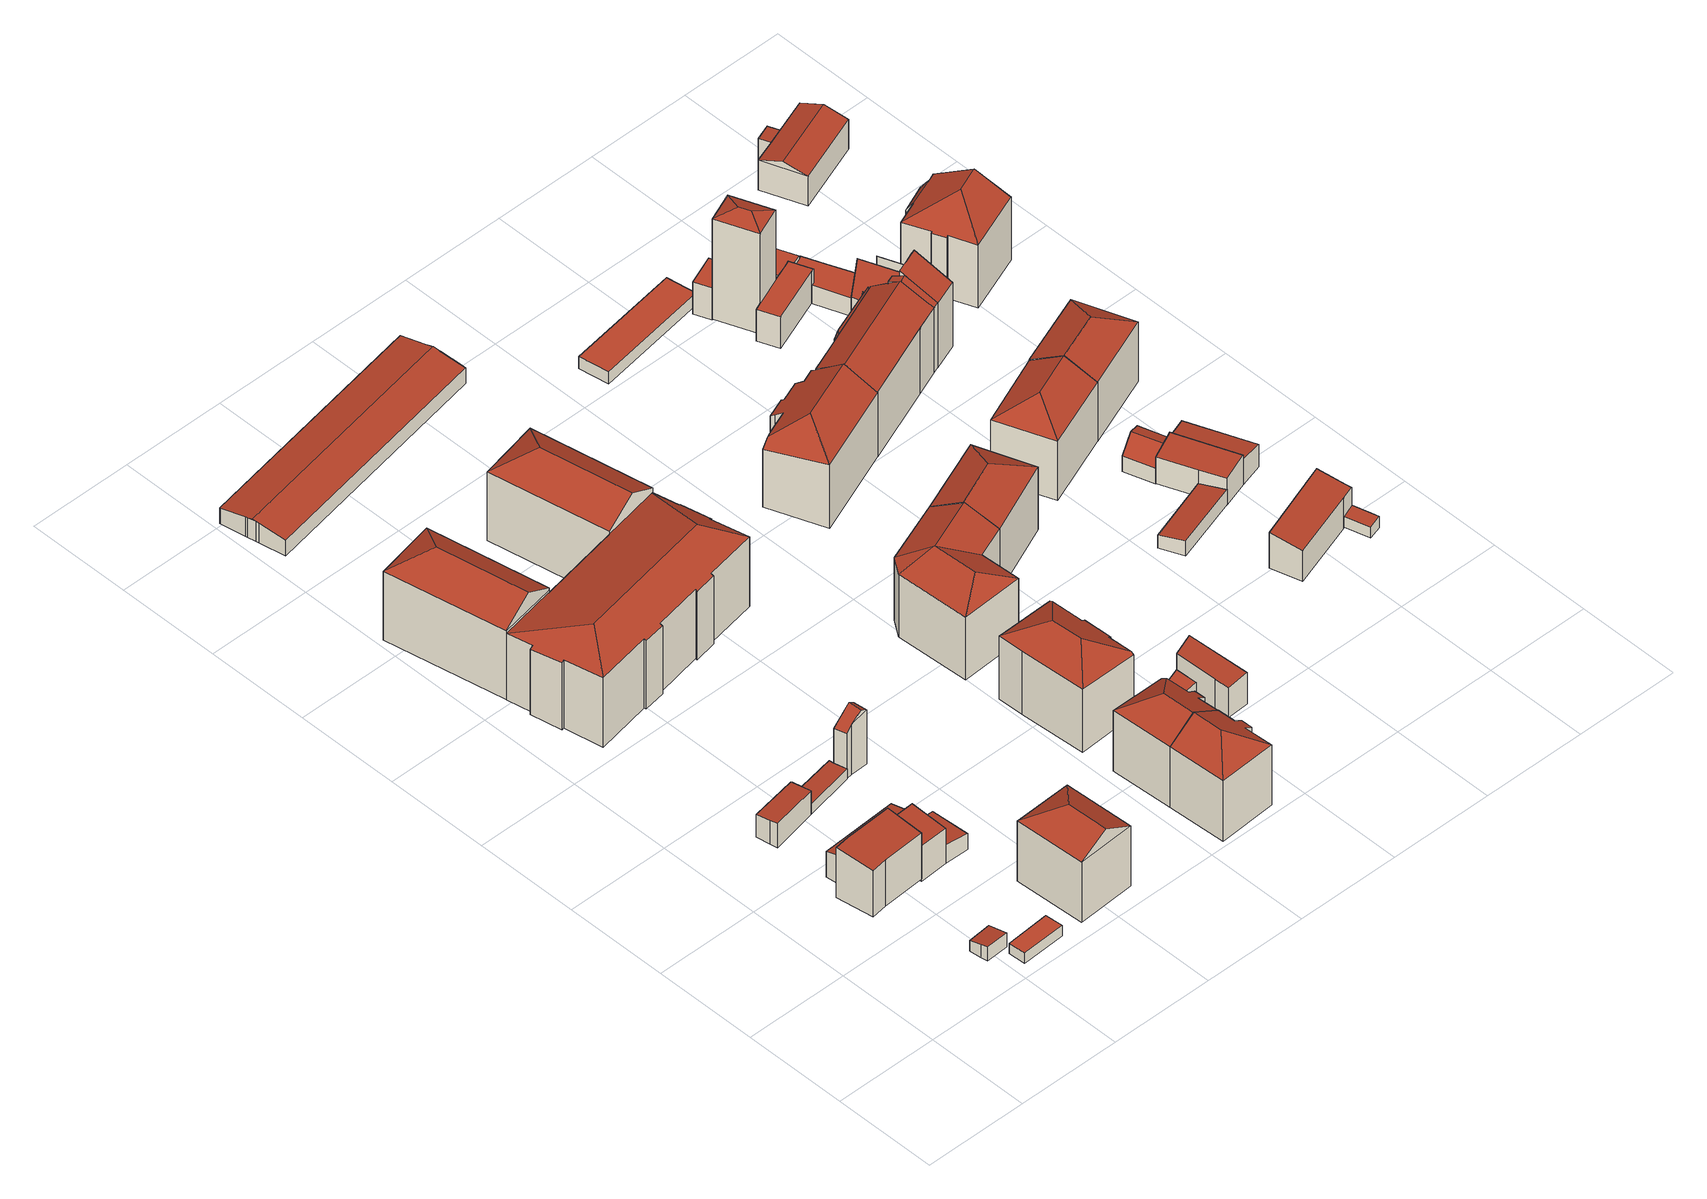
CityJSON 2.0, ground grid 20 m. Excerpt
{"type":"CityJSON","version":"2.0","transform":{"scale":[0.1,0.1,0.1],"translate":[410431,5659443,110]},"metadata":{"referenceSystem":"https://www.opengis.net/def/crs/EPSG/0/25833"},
"CityObjects":{
"building1":{"type":"Building","attributes":{"Dachtyp_tdc":"tdcPolyFlatRoof","Gemeindeschluessel":14612000,"Dachneigung":10.54,"QualitaetDacherkennung":80,"Geometrietyp2DReferenz":"3000","measuredHeight":3.05,"function":"31001_9998","roofType":"2100"},"geometry":[{"type":"Solid","lod":"2","boundaries":[[[[0,1,2,3]],[[1,4,5,2]],[[4,6,7,5]],[[6,8,9,7]],[[8,0,3,9]],[[8,6,4,1,0]],[[3,2,5,7,9]]]],"semantics":{"surfaces":[{"type":"WallSurface"},{"type":"RoofSurface"},{"type":"GroundSurface"}],"values":[[0,0,0,0,0,1,2]]}}]},
"building2":{"type":"Building","attributes":{"Dachtyp_tdc":"tdcPolyFlatRoof","Gemeindeschluessel":14612000,"Dachneigung":6.29,"QualitaetDacherkennung":72,"Geometrietyp2DReferenz":"3000","measuredHeight":10.65,"function":"31001_9998","roofType":"2100"},"geometry":[{"type":"Solid","lod":"2","boundaries":[[[[10,11,12,13]],[[11,14,15,12]],[[14,16,17,15]],[[16,18,19,17]],[[18,20,21,19]],[[20,10,13,21]],[[20,18,16,14,11,10]],[[13,12,15,17,19,21]]]],"semantics":{"surfaces":[{"type":"WallSurface"},{"type":"RoofSurface"},{"type":"GroundSurface"}],"values":[[0,0,0,0,0,0,1,2]]}}]},
"building3":{"type":"Building","attributes":{"Gemeindeschluessel":14612000,"Dachorientierung":0,"MittlereTraufHoehe":113.98,"ObjektHoehe":2.17,"BodenHoehe":111.81,"Geometrietyp2DReferenz":"3000","BezugspunktDach":"2000","AbsoluteHoehe":113.98,"Dachflaeche":28.2,"measuredHeight":2.17,"function":"31001_9998","storeysAboveGround":1},"geometry":[{"type":"MultiSurface","lod":"2","boundaries":[[[22,23,24,25]],[[25,24,26,27]],[[24,23,28,26]],[[23,22,29,28]],[[22,25,27,29]],[[27,26,28,29]]],"semantics":{"surfaces":[{"type":"RoofSurface"},{"type":"WallSurface"},{"type":"GroundSurface"}],"values":[0,1,1,1,1,2]}}]},
"building4":{"type":"Building","attributes":{"Dachtyp_tdc":"tdcPolyFlatRoof","Gemeindeschluessel":14612000,"Dachneigung":4.24,"QualitaetDacherkennung":70,"Geometrietyp2DReferenz":"3000","measuredHeight":5.13,"function":"31001_9998","roofType":"2100"},"geometry":[{"type":"Solid","lod":"2","boundaries":[[[[30,31,32,33]],[[31,34,35,32]],[[34,36,37,35]],[[36,38,39,37]],[[38,40,41,39]],[[40,30,33,41]],[[40,38,36,34,31,30]],[[33,32,35,37,39,41]]]],"semantics":{"surfaces":[{"type":"WallSurface"},{"type":"RoofSurface"},{"type":"GroundSurface"}],"values":[[0,0,0,0,0,0,1,2]]}}]},
"building5":{"type":"Building","attributes":{"Gemeindeschluessel":14612000,"Dachneigung":78,"Dachorientierung":0,"MittlereTraufHoehe":117.01,"QualitaetDacherkennung":98,"ObjektHoehe":6.48,"BodenHoehe":110.9,"Geometrietyp2DReferenz":"3000","AbsoluteHoehe":117.38,"Dachflaeche":65.3,"measuredHeight":6.48,"function":"31001_9998","roofType":"2100","storeysAboveGround":2},"geometry":[{"type":"MultiSurface","lod":"2","boundaries":[[[42,43,44,45]],[[43,46,47,44]],[[46,48,49,47]],[[48,50,51,49]],[[50,42,45,51]],[[50,48,46,43,42]],[[45,44,47,49,51]]],"semantics":{"surfaces":[{"type":"WallSurface"},{"type":"RoofSurface"},{"type":"GroundSurface"}],"values":[0,0,0,0,0,1,2]}}]},
"building6":{"type":"Building","attributes":{"Dachtyp_tdc":"tdcPolyFlatRoof","Gemeindeschluessel":14612000,"Dachneigung":5.8,"QualitaetDacherkennung":77,"Geometrietyp2DReferenz":"3000","measuredHeight":8.29,"function":"31001_9998","roofType":"2100"},"geometry":[{"type":"Solid","lod":"2","boundaries":[[[[52,53,54,55]],[[53,56,57,54]],[[56,58,59,57]],[[58,52,55,59]],[[58,56,53,52]],[[55,54,57,59]]]],"semantics":{"surfaces":[{"type":"WallSurface"},{"type":"RoofSurface"},{"type":"GroundSurface"}],"values":[[0,0,0,0,1,2]]}}]},
"building7":{"type":"Building","attributes":{"Dachtyp_tdc":"tdcPolyFlatRoof","Gemeindeschluessel":14612000,"Dachneigung":5.53,"QualitaetDacherkennung":64,"Geometrietyp2DReferenz":"3000","measuredHeight":3.92,"function":"31001_9998","roofType":"2100"},"geometry":[{"type":"Solid","lod":"2","boundaries":[[[[60,61,54,62]],[[61,63,55,54]],[[63,64,65,55]],[[64,60,62,65]],[[64,63,61,60]],[[62,54,55,65]]]],"semantics":{"surfaces":[{"type":"WallSurface"},{"type":"RoofSurface"},{"type":"GroundSurface"}],"values":[[0,0,0,0,1,2]]}}]},
"building8":{"type":"Building","attributes":{"Dachtyp_tdc":"tdcPolyFlatRoof","Gemeindeschluessel":14612000,"Dachneigung":3.26,"QualitaetDacherkennung":77,"Geometrietyp2DReferenz":"3000","measuredHeight":2.21,"function":"31001_9998","roofType":"2100"},"geometry":[{"type":"Solid","lod":"2","boundaries":[[[[66,67,68,37]],[[67,69,70,68]],[[69,71,72,70]],[[71,73,39,72]],[[73,66,37,39]],[[73,71,69,67,66]],[[37,68,70,72,39]]]],"semantics":{"surfaces":[{"type":"WallSurface"},{"type":"RoofSurface"},{"type":"GroundSurface"}],"values":[[0,0,0,0,0,1,2]]}}]},
"building9":{"type":"Building","attributes":{"Dachtyp_tdc":"tdcHipAndGableRoof","Gemeindeschluessel":14612000,"Dachneigung":30.35,"QualitaetDacherkennung":93,"Geometrietyp2DReferenz":"3000","measuredHeight":16.04,"function":"31001_9998","roofType":"5000"},"geometry":[{"type":"Solid","lod":"2","boundaries":[[[[74,75,76,77]],[[75,78,79,76]],[[78,80,81,79]],[[80,74,77,81]],[[78,75,82]],[[74,80,83]],[[75,74,83,82]],[[80,78,82,83]],[[77,76,79,81]]]],"semantics":{"surfaces":[{"type":"WallSurface"},{"type":"RoofSurface"},{"type":"GroundSurface"}],"values":[[0,0,0,0,1,0,1,1,2]]}}]},
"building10":{"type":"Building","attributes":{"Dachtyp_tdc":"tdcFreeFormRoof","Gemeindeschluessel":14612000,"Dachneigung":40.41,"QualitaetDacherkennung":3,"Geometrietyp2DReferenz":"3000","measuredHeight":12.34,"function":"31001_9998","roofType":"5000"},"geometry":[{"type":"Solid","lod":"2","boundaries":[[[[84,85,86,87]],[[85,88,89,86]],[[88,90,91,89]],[[90,92,93,91]],[[92,84,87,93]],[[94,88,85,95]],[[90,94,95,84,92]],[[85,84,95]],[[90,88,94]],[[87,86,89,91,93]]]],"semantics":{"surfaces":[{"type":"WallSurface"},{"type":"RoofSurface"},{"type":"GroundSurface"}],"values":[[0,0,0,0,0,1,1,0,0,2]]}}]},
"building11":{"type":"Building","attributes":{"name":"Oberschule Pieschen","Gemeindeschluessel":14612000,"Geometrietyp2DReferenz":"3000","function":"31001_3021","roofType":"9999"},"children":["building11-1","building11-2","building11-3"]},
"building11-1":{"type":"BuildingPart","attributes":{"Dachtyp_tdc":"tdcHipAndGableRoof","Dachneigung":30.43,"QualitaetDacherkennung":86,"Geometrietyp2DReferenz":"3000","measuredHeight":18.19,"roofType":"5000"},"parents":["building11"],"geometry":[{"type":"MultiSurface","lod":"2","boundaries":[[[96,97,98,99,100]],[[101,102,103,104,105]],[[102,96,100,103]],[[106,102,107]],[[102,101,108,107]],[[109,106,107,108]],[[96,106,109,97]],[[97,109,108,101]],[[102,106,96]],[[100,99,104,103]]],"semantics":{"surfaces":[{"type":"WallSurface"},{"type":"RoofSurface"},{"type":"GroundSurface"}],"values":[0,0,0,1,1,1,0,0,0,2]}}]},
"building11-2":{"type":"BuildingPart","attributes":{"Dachtyp_tdc":"tdcHipRoof","Dachneigung":18.6,"QualitaetDacherkennung":24,"Geometrietyp2DReferenz":"3000","measuredHeight":18.18,"roofType":"3200"},"parents":["building11"],"geometry":[{"type":"MultiSurface","lod":"2","boundaries":[[[110,111,112,113]],[[111,114,115,112]],[[114,116,117,115]],[[116,118,119,117]],[[118,120,121,119]],[[120,122,123,121]],[[122,124,125,123]],[[124,126,127,125]],[[126,128,129,127]],[[128,130,131,129]],[[130,132,133,131]],[[132,134,135,133]],[[134,136,137,135]],[[136,138,139,137]],[[138,140,141,139]],[[140,142,143,141]],[[142,144,145,143]],[[144,146,147,145]],[[146,148,149,147]],[[148,150,151,149]],[[150,105,104,151]],[[98,152,153,99]],[[150,148,146,144,142,140,154]],[[122,120,118,116,114,111,110,155]],[[140,138,136,134,132,130,128,126,124,122,155,154]],[[110,156,152,98,105,150,154,155]],[[153,157,113,112,115,117,119,121,123,125,127,129,131,133,135,137,139,141,143,145,147,149,151,104,99]]],"semantics":{"surfaces":[{"type":"WallSurface"},{"type":"RoofSurface"},{"type":"GroundSurface"}],"values":[0,0,0,0,0,0,0,0,0,0,0,0,0,0,0,0,0,0,0,0,0,0,1,1,1,1,2]}}]},
"building11-3":{"type":"BuildingPart","attributes":{"Dachtyp_tdc":"tdcHipAndGableRoof","Dachneigung":30.23,"QualitaetDacherkennung":86,"Geometrietyp2DReferenz":"3000","measuredHeight":18.22,"roofType":"5000"},"parents":["building11"],"geometry":[{"type":"MultiSurface","lod":"2","boundaries":[[[158,159,160,153,152]],[[159,161,162,160]],[[161,163,112,162]],[[161,159,164]],[[159,158,165,164]],[[165,163,161,164]],[[153,160,162,112,113,157]]],"semantics":{"surfaces":[{"type":"WallSurface"},{"type":"RoofSurface"},{"type":"GroundSurface"}],"values":[0,0,0,1,1,1,2]}}]},
"building12":{"type":"Building","attributes":{"Dachtyp_tdc":"tdcHipAndGableRoof","Gemeindeschluessel":14612000,"Dachneigung":32.23,"QualitaetDacherkennung":82,"Geometrietyp2DReferenz":"3000","measuredHeight":16.33,"function":"31001_9998","roofType":"5000"},"geometry":[{"type":"Solid","lod":"2","boundaries":[[[[166,167,168,169]],[[167,170,171,168]],[[170,172,173,171]],[[172,174,175,173]],[[174,176,177,175]],[[176,178,179,177]],[[178,180,181,179]],[[180,182,183,181]],[[182,166,169,183]],[[178,176,184]],[[176,174,172,170,167,166,182,184]],[[182,180,178,184]],[[169,168,171,173,175,177,179,181,183]]]],"semantics":{"surfaces":[{"type":"WallSurface"},{"type":"RoofSurface"},{"type":"GroundSurface"}],"values":[[0,0,0,0,0,0,0,0,0,1,1,1,2]]}}]},
"building13":{"type":"Building","attributes":{"Dachtyp_tdc":"tdcFreeFormRoof","Gemeindeschluessel":14612000,"Dachneigung":10.13,"QualitaetDacherkennung":80,"Geometrietyp2DReferenz":"3000","measuredHeight":4.39,"function":"31001_9998","roofType":"5000"},"geometry":[{"type":"Solid","lod":"2","boundaries":[[[[185,186,187,188]],[[186,189,190,187]],[[189,191,192,190]],[[191,193,194,192]],[[193,195,196,194]],[[195,197,198,196]],[[197,199,200,198]],[[199,201,202,200]],[[201,203,204,202]],[[203,205,206,204]],[[207,208,209,210,205,203,201,199,211]],[[193,191,189,186,185,207,211,197,195]],[[199,197,211]],[[185,208,207]],[[206,212,213,214,188,187,190,192,194,196,198,200,202,204]],[[208,185,188,214]],[[205,210,212,206]],[[210,209,213,212]],[[209,208,214,213]]]],"semantics":{"surfaces":[{"type":"WallSurface"},{"type":"RoofSurface"},{"type":"GroundSurface"}],"values":[[0,0,0,0,0,0,0,0,0,0,1,1,0,0,2,0,0,0,0]]}}]},
"building14":{"type":"Building","attributes":{"Dachtyp_tdc":"tdcFreeFormRoof","Gemeindeschluessel":14612000,"Dachneigung":32.47,"QualitaetDacherkennung":70,"Geometrietyp2DReferenz":"3000","measuredHeight":16.46,"function":"31001_9998","roofType":"5000"},"geometry":[{"type":"Solid","lod":"2","boundaries":[[[[215,216,217,218]],[[216,219,220,217]],[[219,221,222,220]],[[221,223,224,222]],[[223,225,226,224]],[[225,227,169,226]],[[227,180,181,169]],[[180,215,218,181]],[[228,229,216,215]],[[180,230,228,215]],[[230,227,225,223,221,219,229,228]],[[219,216,229]],[[180,227,230]],[[218,217,220,222,224,226,169,181]]]],"semantics":{"surfaces":[{"type":"WallSurface"},{"type":"RoofSurface"},{"type":"GroundSurface"}],"values":[[0,0,0,0,0,0,0,0,1,1,1,0,0,2]]}}]},
"building15":{"type":"Building","attributes":{"Dachtyp_tdc":"tdcFreeFormRoof","Gemeindeschluessel":14612000,"Dachneigung":30.44,"QualitaetDacherkennung":66,"Geometrietyp2DReferenz":"3000","measuredHeight":16.5,"function":"31001_9998","roofType":"5000"},"geometry":[{"type":"Solid","lod":"2","boundaries":[[[[231,232,233,234]],[[232,235,236,233]],[[235,237,238,236]],[[237,239,240,238]],[[239,241,242,240]],[[241,243,244,242]],[[243,245,246,244]],[[245,247,248,246]],[[247,231,234,248]],[[249,250,243,241]],[[235,251,252,253]],[[253,252,249,241,239,237]],[[252,251,232,231,247,245,250,249]],[[235,232,251]],[[237,235,253]],[[245,243,250]],[[234,233,236,238,240,242,244,246,248]]]],"semantics":{"surfaces":[{"type":"WallSurface"},{"type":"RoofSurface"},{"type":"GroundSurface"}],"values":[[0,0,0,0,0,0,0,0,0,1,1,1,1,0,0,0,2]]}}]},
"building16":{"type":"Building","attributes":{"Gemeindeschluessel":14612000,"Dachneigung":90,"Dachorientierung":0,"MittlereTraufHoehe":114.81,"QualitaetDacherkennung":27,"ObjektHoehe":3,"BodenHoehe":111.81,"Geometrietyp2DReferenz":"3000","AbsoluteHoehe":114.81,"Dachflaeche":27.6,"measuredHeight":3,"function":"31001_9998","roofType":"1000","storeysAboveGround":1},"geometry":[{"type":"MultiSurface","lod":"2","boundaries":[[[254,255,256,257]],[[255,258,259,256]],[[258,260,261,259]],[[260,254,257,261]],[[260,258,255,254]],[[257,256,259,261]]],"semantics":{"surfaces":[{"type":"WallSurface"},{"type":"RoofSurface"},{"type":"GroundSurface"}],"values":[0,0,0,0,1,2]}}]},
"building17":{"type":"Building","attributes":{"Dachtyp_tdc":"tdcFreeFormRoof","Gemeindeschluessel":14612000,"Dachneigung":29.29,"QualitaetDacherkennung":31,"Geometrietyp2DReferenz":"3000","measuredHeight":16.62,"function":"31001_9998","roofType":"5000"},"geometry":[{"type":"Solid","lod":"2","boundaries":[[[[262,263,264,265,266]],[[262,266,267]],[[268,263,262,267,269]],[[268,269,270]],[[271,264,263,268,270,272]],[[273,274,275,276,277,278,279]],[[270,269,274,273]],[[269,267,275,274]],[[267,266,276,275]],[[266,265,277,276]],[[265,280,278,277]],[[280,272,279,278]],[[272,270,273,279]],[[271,272,280]],[[264,271,280,265]]]],"semantics":{"surfaces":[{"type":"RoofSurface"},{"type":"WallSurface"},{"type":"GroundSurface"}],"values":[[0,1,0,0,0,2,1,1,1,1,1,1,1,0,0]]}}]},
"building18":{"type":"Building","attributes":{"Dachtyp_tdc":"tdcPolyFlatRoof","Gemeindeschluessel":14612000,"Dachneigung":5.17,"QualitaetDacherkennung":85,"Geometrietyp2DReferenz":"3000","measuredHeight":6.68,"function":"31001_9998","roofType":"2100"},"geometry":[{"type":"Solid","lod":"2","boundaries":[[[[281,282,283,284]],[[282,285,286,283]],[[285,287,288,286]],[[289,281,284,290]],[[289,287,285,282,281]],[[284,283,286,288,290]],[[287,289,290,288]]]],"semantics":{"surfaces":[{"type":"WallSurface"},{"type":"RoofSurface"},{"type":"GroundSurface"}],"values":[[0,0,0,0,1,2,0]]}}]},
"building19":{"type":"Building","attributes":{"Dachtyp_tdc":"tdcHipAndGableRoof","Gemeindeschluessel":14612000,"Dachneigung":29.02,"QualitaetDacherkennung":71,"Geometrietyp2DReferenz":"3000","measuredHeight":16.54,"function":"31001_9998","roofType":"5000"},"geometry":[{"type":"Solid","lod":"2","boundaries":[[[[267,291,292,275]],[[291,293,294,292]],[[293,295,276,294]],[[295,267,275,276]],[[293,291,296]],[[267,295,297]],[[291,267,297,296]],[[295,293,296,297]],[[275,292,294,276]]]],"semantics":{"surfaces":[{"type":"WallSurface"},{"type":"RoofSurface"},{"type":"GroundSurface"}],"values":[[0,0,0,0,1,0,1,1,2]]}}]},
"building20":{"type":"Building","attributes":{"Dachtyp_tdc":"tdcFreeFormRoof","Gemeindeschluessel":14612000,"Dachneigung":34.28,"QualitaetDacherkennung":53,"Geometrietyp2DReferenz":"3000","measuredHeight":17.35,"function":"31001_9998","roofType":"5000"},"geometry":[{"type":"Solid","lod":"2","boundaries":[[[[298,299,300,301]],[[299,302,303,300]],[[302,304,305,303]],[[306,307,308,309]],[[307,310,311,308]],[[310,312,313,311]],[[312,314,315,313]],[[314,316,317,315]],[[316,318,319,317]],[[318,320,321,319]],[[320,322,323,321]],[[322,298,301,323]],[[322,324,325,298]],[[320,326,324,322]],[[326,318,316,314,312,310,307,306,304,302,299,325,324]],[[320,318,326]],[[299,298,325]],[[301,300,303,305,309,308,311,313,315,317,319,321,323]],[[304,306,309,305]]]],"semantics":{"surfaces":[{"type":"WallSurface"},{"type":"RoofSurface"},{"type":"GroundSurface"}],"values":[[0,0,0,0,0,0,0,0,0,0,0,0,1,1,1,0,0,2,0]]}}]},
"building21":{"type":"Building","attributes":{"Dachtyp_tdc":"tdcPolyFlatRoof","Gemeindeschluessel":14612000,"Dachneigung":0,"QualitaetDacherkennung":77,"Geometrietyp2DReferenz":"3000","measuredHeight":2.56,"function":"31001_9998","roofType":"1000"},"geometry":[{"type":"Solid","lod":"2","boundaries":[[[[327,328,329,330]],[[328,331,332,329]],[[331,333,334,332]],[[333,327,330,334]],[[333,331,328,327]],[[330,329,332,334]]]],"semantics":{"surfaces":[{"type":"WallSurface"},{"type":"RoofSurface"},{"type":"GroundSurface"}],"values":[[0,0,0,0,1,2]]}}]},
"building22":{"type":"Building","attributes":{"Dachtyp_tdc":"tdcPolyFlatRoof","Gemeindeschluessel":14612000,"Dachneigung":6.43,"QualitaetDacherkennung":79,"Geometrietyp2DReferenz":"3000","measuredHeight":3.26,"function":"31001_9998","roofType":"2100"},"geometry":[{"type":"Solid","lod":"2","boundaries":[[[[335,336,337,338]],[[336,339,340,337]],[[339,341,342,340]],[[341,335,338,342]],[[341,339,336,335]],[[338,337,340,342]]]],"semantics":{"surfaces":[{"type":"WallSurface"},{"type":"RoofSurface"},{"type":"GroundSurface"}],"values":[[0,0,0,0,1,2]]}}]},
"building23":{"type":"Building","attributes":{"Gemeindeschluessel":14612000,"Geometrietyp2DReferenz":"3000","function":"31001_9998","roofType":"9999"},"children":["building23-1","building23-2","building23-3"]},
"building23-1":{"type":"BuildingPart","attributes":{"Dachtyp_tdc":"tdcGableRoof","Dachneigung":31.4,"QualitaetDacherkennung":59,"Geometrietyp2DReferenz":"3000","measuredHeight":17.32,"roofType":"3100"},"parents":["building23"],"geometry":[{"type":"MultiSurface","lod":"2","boundaries":[[[343,344,345,346,347,348]],[[348,349,350,343]],[[351,352,353,354,355,356,357]],[[346,345,353,352,358,359]],[[345,344,354,353]],[[344,343,355,354]],[[343,350,356,355]],[[350,349,357,356]]],"semantics":{"surfaces":[{"type":"RoofSurface"},{"type":"GroundSurface"},{"type":"WallSurface"}],"values":[0,0,1,2,2,2,2,2]}}]},
"building23-2":{"type":"BuildingPart","attributes":{"Dachtyp_tdc":"tdcFreeFormRoof","Dachneigung":75.23,"QualitaetDacherkennung":14,"Geometrietyp2DReferenz":"3000","measuredHeight":14.15,"roofType":"5000"},"parents":["building23"],"geometry":[{"type":"MultiSurface","lod":"2","boundaries":[[[360,361,362,363]],[[361,364,365,362]],[[364,366,367,365]],[[366,368,369,367]],[[368,370,371,369]],[[370,372,373,371]],[[372,374,375,373]],[[374,376,377,375]],[[376,378,379,377]],[[380,360,363,381]],[[376,374,372,370,368,366,364,382]],[[364,361,383,382]],[[361,360,384,383]],[[360,380,384]],[[380,378,376,382,383,384]],[[363,362,365,367,369,371,373,375,377,379,381]]],"semantics":{"surfaces":[{"type":"WallSurface"},{"type":"RoofSurface"},{"type":"GroundSurface"}],"values":[0,0,0,0,0,0,0,0,0,0,1,1,1,1,1,2]}}]},
"building23-3":{"type":"BuildingPart","attributes":{"Dachtyp_tdc":"tdcGableRoof","Dachneigung":31.3,"QualitaetDacherkennung":57,"Geometrietyp2DReferenz":"3000","measuredHeight":17.39,"roofType":"3100"},"parents":["building23"],"geometry":[{"type":"MultiSurface","lod":"2","boundaries":[[[385,386,380,381,387]],[[388,358,352,379,378]],[[349,389,390,357]],[[389,391,392,390]],[[391,385,387,392]],[[393,391,394,349,348,395]],[[396,397,393,395,347,359,398]],[[386,396,398,388]],[[388,398,359,358]],[[385,397,396,386]],[[391,393,397,385]],[[389,394,391]],[[349,394,389]],[[387,381,379,352,351,357,390,392]]],"semantics":{"surfaces":[{"type":"WallSurface"},{"type":"RoofSurface"},{"type":"GroundSurface"}],"values":[0,0,0,0,0,1,1,0,0,0,0,0,0,2]}}]},
"building24":{"type":"Building","attributes":{"Dachtyp_tdc":"tdcHipAndGableRoof","Gemeindeschluessel":14612000,"Dachneigung":28.87,"QualitaetDacherkennung":61,"Geometrietyp2DReferenz":"3000","measuredHeight":15.9,"function":"31001_9998","roofType":"5000"},"geometry":[{"type":"Solid","lod":"2","boundaries":[[[[399,400,401,402]],[[400,403,404,401]],[[403,405,406,404]],[[405,399,402,406]],[[403,400,407]],[[399,405,408]],[[400,399,408,407]],[[405,403,407,408]],[[402,401,404,406]]]],"semantics":{"surfaces":[{"type":"WallSurface"},{"type":"RoofSurface"},{"type":"GroundSurface"}],"values":[[0,0,0,0,1,0,1,1,2]]}}]},
"building25":{"type":"Building","attributes":{"Dachtyp_tdc":"tdcPolyFlatRoof","Gemeindeschluessel":14612000,"Dachneigung":8.85,"QualitaetDacherkennung":82,"Geometrietyp2DReferenz":"3000","measuredHeight":7.46,"function":"31001_9998","roofType":"2100"},"geometry":[{"type":"Solid","lod":"2","boundaries":[[[[409,410,411,412]],[[410,413,414,411]],[[413,415,416,414]],[[415,417,418,416]],[[417,419,420,418]],[[419,409,412,420]],[[419,417,415,413,410,409]],[[412,411,414,416,418,420]]]],"semantics":{"surfaces":[{"type":"WallSurface"},{"type":"RoofSurface"},{"type":"GroundSurface"}],"values":[[0,0,0,0,0,0,1,2]]}}]},
"building26":{"type":"Building","attributes":{"Dachtyp_tdc":"tdcPolyFlatRoof","Gemeindeschluessel":14612000,"Dachneigung":0,"QualitaetDacherkennung":36,"Geometrietyp2DReferenz":"3000","measuredHeight":6.76,"function":"31001_9998","roofType":"1000"},"geometry":[{"type":"Solid","lod":"2","boundaries":[[[[421,422,423,424]],[[422,425,426,423]],[[425,427,428,426]],[[427,421,424,428]],[[427,425,422,421]],[[424,423,426,428]]]],"semantics":{"surfaces":[{"type":"WallSurface"},{"type":"RoofSurface"},{"type":"GroundSurface"}],"values":[[0,0,0,0,1,2]]}}]},
"building27":{"type":"Building","attributes":{"Dachtyp_tdc":"tdcFreeFormRoof","Gemeindeschluessel":14612000,"Dachneigung":22.8,"QualitaetDacherkennung":1,"Geometrietyp2DReferenz":"3000","measuredHeight":22.46,"function":"31001_9998","roofType":"5000"},"geometry":[{"type":"Solid","lod":"2","boundaries":[[[[429,430,431,432]],[[430,433,434,431]],[[433,435,436,434]],[[435,429,432,436]],[[437,438,435,433]],[[437,433,430]],[[438,437,430,429]],[[438,429,435]],[[432,431,434,436]]]],"semantics":{"surfaces":[{"type":"WallSurface"},{"type":"RoofSurface"},{"type":"GroundSurface"}],"values":[[0,0,0,0,1,1,1,1,2]]}}]},
"building28":{"type":"Building","attributes":{"Dachtyp_tdc":"tdcGableRoof","Gemeindeschluessel":14612000,"Dachneigung":41.9,"QualitaetDacherkennung":24,"Geometrietyp2DReferenz":"3000","measuredHeight":5.95,"function":"31001_9998","roofType":"3100"},"geometry":[{"type":"Solid","lod":"2","boundaries":[[[[439,440,441,442]],[[440,443,444,441]],[[443,445,446,444]],[[445,439,442,446]],[[443,440,447]],[[439,445,448]],[[440,439,448,447]],[[445,443,447,448]],[[442,441,444,446]]]],"semantics":{"surfaces":[{"type":"WallSurface"},{"type":"RoofSurface"},{"type":"GroundSurface"}],"values":[[0,0,0,0,0,0,1,1,2]]}}]},
"building29":{"type":"Building","attributes":{"Dachtyp_tdc":"tdcPolyFlatRoof","Gemeindeschluessel":14612000,"Dachneigung":0,"QualitaetDacherkennung":0,"Geometrietyp2DReferenz":"3000","BezugspunktDach":"2000","measuredHeight":3,"function":"31001_9998"},"geometry":[{"type":"MultiSurface","lod":"2","boundaries":[[[449,450,451,452]],[[452,451,453,454]],[[451,450,455,453]],[[450,449,456,455]],[[449,452,454,456]],[[454,453,455,456]]],"semantics":{"surfaces":[{"type":"RoofSurface"},{"type":"WallSurface"},{"type":"GroundSurface"}],"values":[0,1,1,1,1,2]}}]},
"building30":{"type":"Building","attributes":{"Dachtyp_tdc":"tdcPolyFlatRoof","Gemeindeschluessel":14612000,"Dachneigung":8.28,"QualitaetDacherkennung":87,"Geometrietyp2DReferenz":"3000","measuredHeight":6.39,"function":"31001_9998","roofType":"2100"},"geometry":[{"type":"Solid","lod":"2","boundaries":[[[[457,458,459,460]],[[458,461,462,459]],[[461,463,464,462]],[[463,465,466,464]],[[465,457,460,466]],[[465,463,461,458,457]],[[460,459,462,464,466]]]],"semantics":{"surfaces":[{"type":"WallSurface"},{"type":"RoofSurface"},{"type":"GroundSurface"}],"values":[[0,0,0,0,0,1,2]]}}]},
"building31":{"type":"Building","attributes":{"Dachtyp_tdc":"tdcPolyFlatRoof","Gemeindeschluessel":14612000,"Dachneigung":0,"QualitaetDacherkennung":61,"Geometrietyp2DReferenz":"3000","measuredHeight":6.67,"function":"31001_9998","roofType":"1000"},"geometry":[{"type":"Solid","lod":"2","boundaries":[[[[467,468,469,470]],[[468,471,472,469]],[[471,473,474,472]],[[473,475,476,474]],[[475,477,478,476]],[[477,479,480,478]],[[479,481,482,480]],[[481,467,470,482]],[[481,479,477,475,473,471,468,467]],[[470,469,472,474,476,478,480,482]]]],"semantics":{"surfaces":[{"type":"WallSurface"},{"type":"RoofSurface"},{"type":"GroundSurface"}],"values":[[0,0,0,0,0,0,0,0,1,2]]}}]},
"building32":{"type":"Building","attributes":{"Dachtyp_tdc":"tdcPolyFlatRoof","Gemeindeschluessel":14612000,"Dachneigung":6.82,"QualitaetDacherkennung":71,"Geometrietyp2DReferenz":"3000","measuredHeight":2.49,"function":"31001_9998","roofType":"2100"},"geometry":[{"type":"Solid","lod":"2","boundaries":[[[[483,484,485,486]],[[484,487,488,485]],[[487,489,490,488]],[[489,491,492,490]],[[491,483,486,492]],[[491,489,487,484,483]],[[486,485,488,490,492]]]],"semantics":{"surfaces":[{"type":"WallSurface"},{"type":"RoofSurface"},{"type":"GroundSurface"}],"values":[[0,0,0,0,0,1,2]]}}]},
"building33":{"type":"Building","attributes":{"Gemeindeschluessel":14612000,"Geometrietyp2DReferenz":"3000","function":"31001_9998","roofType":"9999"},"children":["building33-1","building33-2"]},
"building33-1":{"type":"BuildingPart","attributes":{"Dachtyp_tdc":"tdcFreeFormRoof","Dachneigung":70.19,"QualitaetDacherkennung":12,"Geometrietyp2DReferenz":"3000","measuredHeight":17.48,"roofType":"5000"},"parents":["building33"],"geometry":[{"type":"MultiSurface","lod":"2","boundaries":[[[493,494,495,496]],[[494,497,498,495]],[[497,499,500,498]],[[499,501,502,500]],[[501,503,504,502]],[[503,505,506,504]],[[505,507,508,506]],[[507,509,510,508]],[[509,511,512,510]],[[513,514,515,516]],[[514,493,496,515]],[[517,511,509,507,505,503]],[[503,501,499,497,494,493,514,513,517]],[[496,495,498,500,502,504,506,508,510,512,518,516,515]]],"semantics":{"surfaces":[{"type":"WallSurface"},{"type":"RoofSurface"},{"type":"GroundSurface"}],"values":[0,0,0,0,0,0,0,0,0,0,0,1,1,2]}}]},
"building33-2":{"type":"BuildingPart","attributes":{"Dachtyp_tdc":"tdcPolyFlatRoof","Dachneigung":33.71,"QualitaetDacherkennung":39,"Geometrietyp2DReferenz":"3000","measuredHeight":18.02,"roofType":"2100"},"parents":["building33"],"geometry":[{"type":"MultiSurface","lod":"2","boundaries":[[[519,520,513,516,521]],[[522,512,511]],[[522,523,524,512]],[[523,525,526,524]],[[525,527,528,526]],[[527,519,521,528]],[[527,525,523,522,520,519]],[[521,516,518,512,524,526,528]]],"semantics":{"surfaces":[{"type":"WallSurface"},{"type":"RoofSurface"},{"type":"GroundSurface"}],"values":[0,0,0,0,0,0,1,2]}}]},
"building34":{"type":"Building","attributes":{"Dachtyp_tdc":"tdcPolyFlatRoof","Gemeindeschluessel":14612000,"Dachneigung":7.71,"QualitaetDacherkennung":72,"Geometrietyp2DReferenz":"3000","measuredHeight":5.46,"function":"31001_9998","roofType":"2100"},"geometry":[{"type":"Solid","lod":"2","boundaries":[[[[529,530,464,531]],[[530,532,462,464]],[[532,533,534,462]],[[533,529,531,534]],[[533,532,530,529]],[[531,464,462,534]]]],"semantics":{"surfaces":[{"type":"WallSurface"},{"type":"RoofSurface"},{"type":"GroundSurface"}],"values":[[0,0,0,0,1,2]]}}]},
"building35":{"type":"Building","attributes":{"Dachtyp_tdc":"tdcPolyFlatRoof","Gemeindeschluessel":14612000,"Dachneigung":51.81,"QualitaetDacherkennung":75,"Geometrietyp2DReferenz":"3000","measuredHeight":17.38,"function":"31001_9998","roofType":"2100"},"geometry":[{"type":"Solid","lod":"2","boundaries":[[[[535,536,537,538]],[[536,539,540,537]],[[539,541,542,540]],[[541,543,544,542]],[[543,535,538,544]],[[543,541,539,536,535]],[[538,537,540,542,544]]]],"semantics":{"surfaces":[{"type":"WallSurface"},{"type":"RoofSurface"},{"type":"GroundSurface"}],"values":[[0,0,0,0,0,1,2]]}}]},
"building36":{"type":"Building","attributes":{"Dachtyp_tdc":"tdcPolyFlatRoof","Gemeindeschluessel":14612000,"Dachneigung":0,"QualitaetDacherkennung":70,"Geometrietyp2DReferenz":"3000","measuredHeight":4.27,"function":"31001_9998","roofType":"1000"},"geometry":[{"type":"Solid","lod":"2","boundaries":[[[[545,546,547,548]],[[546,549,550,547]],[[546,545,551,552,549]],[[550,553,554,548,547]],[[549,552,553,550]],[[552,551,554,553]],[[551,545,548,554]]]],"semantics":{"surfaces":[{"type":"WallSurface"},{"type":"RoofSurface"},{"type":"GroundSurface"}],"values":[[0,0,1,2,0,0,0]]}}]},
"building37":{"type":"Building","attributes":{"Dachtyp_tdc":"tdcHipAndGableRoof","Gemeindeschluessel":14612000,"Dachneigung":30.14,"QualitaetDacherkennung":60,"Geometrietyp2DReferenz":"3000","measuredHeight":15.91,"function":"31001_9998","roofType":"5000"},"geometry":[{"type":"Solid","lod":"2","boundaries":[[[[555,556,557,558]],[[556,559,560,557]],[[559,399,561,560]],[[399,555,558,561]],[[559,556,562]],[[555,399,408]],[[556,555,408,562]],[[399,559,562,408]],[[558,557,560,561]]]],"semantics":{"surfaces":[{"type":"WallSurface"},{"type":"RoofSurface"},{"type":"GroundSurface"}],"values":[[0,0,0,0,1,0,1,1,2]]}}]},
"building38":{"type":"Building","attributes":{"Dachtyp_tdc":"tdcPolyFlatRoof","Gemeindeschluessel":14612000,"Dachneigung":0,"QualitaetDacherkennung":73,"Geometrietyp2DReferenz":"3000","measuredHeight":3.85,"function":"31001_9998","roofType":"1000"},"geometry":[{"type":"Solid","lod":"2","boundaries":[[[[563,564,565,566]],[[564,567,568,565]],[[567,569,570,568]],[[569,571,572,570]],[[571,573,574,572]],[[573,575,576,574]],[[575,577,578,576]],[[577,563,566,578]],[[577,575,573,571,569,567,564,563]],[[566,565,568,570,572,574,576,578]]]],"semantics":{"surfaces":[{"type":"WallSurface"},{"type":"RoofSurface"},{"type":"GroundSurface"}],"values":[[0,0,0,0,0,0,0,0,1,2]]}}]},
"building39":{"type":"Building","attributes":{"Gemeindeschluessel":14612000,"Geometrietyp2DReferenz":"3000","function":"31001_9998","roofType":"9999"},"children":["building39-1","building39-2"]},
"building39-1":{"type":"BuildingPart","attributes":{"Dachtyp_tdc":"tdcPolyFlatRoof","Dachneigung":57.1,"QualitaetDacherkennung":31,"Geometrietyp2DReferenz":"3000","measuredHeight":13.37,"roofType":"2100"},"parents":["building39"],"geometry":[{"type":"MultiSurface","lod":"2","boundaries":[[[579,580,581]],[[579,582,583,580]],[[582,584,585,583]],[[584,586,587,588,585]],[[586,584,582,579]],[[580,583,585,588]]],"semantics":{"surfaces":[{"type":"WallSurface"},{"type":"RoofSurface"},{"type":"GroundSurface"}],"values":[0,0,0,0,1,2]}}]},
"building39-2":{"type":"BuildingPart","attributes":{"Dachtyp_tdc":"tdcHipAndGableRoof","Dachneigung":28.64,"QualitaetDacherkennung":67,"Geometrietyp2DReferenz":"3000","measuredHeight":16.97,"roofType":"5000"},"parents":["building39"],"geometry":[{"type":"MultiSurface","lod":"2","boundaries":[[[587,589,590,588]],[[589,591,592,590]],[[591,593,594,592]],[[593,595,596,594]],[[595,597,598,596]],[[597,599,600,598]],[[599,601,602,600]],[[601,603,604,602]],[[603,605,606,604]],[[605,581,580,606]],[[605,603,601,599,597,595,607]],[[595,593,591,607]],[[591,589,587,581,605,607]],[[588,590,592,594,596,598,600,602,604,606,580]]],"semantics":{"surfaces":[{"type":"WallSurface"},{"type":"RoofSurface"},{"type":"GroundSurface"}],"values":[0,0,0,0,0,0,0,0,0,0,1,1,1,2]}}]},
"building40":{"type":"Building","attributes":{"Dachtyp_tdc":"tdcPolyFlatRoof","Gemeindeschluessel":14612000,"Dachneigung":4.71,"QualitaetDacherkennung":55,"Geometrietyp2DReferenz":"3000","measuredHeight":6.33,"function":"31001_9998","roofType":"2100"},"geometry":[{"type":"Solid","lod":"2","boundaries":[[[[608,609,610,611]],[[609,612,613,610]],[[612,614,615,613]],[[614,608,611,615]],[[614,612,609,608]],[[611,610,613,615]]]],"semantics":{"surfaces":[{"type":"WallSurface"},{"type":"RoofSurface"},{"type":"GroundSurface"}],"values":[[0,0,0,0,1,2]]}}]},
"building41":{"type":"Building","attributes":{"Dachtyp_tdc":"tdcFreeFormRoof","Gemeindeschluessel":14612000,"Dachneigung":18.57,"QualitaetDacherkennung":74,"Geometrietyp2DReferenz":"3000","measuredHeight":7.8,"function":"31001_9998","roofType":"5000"},"geometry":[{"type":"Solid","lod":"2","boundaries":[[[[616,617,618,619]],[[617,612,620,618]],[[612,609,621,620]],[[609,622,623,621]],[[622,624,625,623]],[[624,616,619,625]],[[616,624,626,627]],[[626,622,609,612,617,627]],[[617,616,627]],[[624,622,626]],[[619,618,620,621,623,625]]]],"semantics":{"surfaces":[{"type":"WallSurface"},{"type":"RoofSurface"},{"type":"GroundSurface"}],"values":[[0,0,0,0,0,0,1,1,0,0,2]]}}]}
},
"vertices":[
[175,74,46],[172,96,42],[172,96,19],[175,74,19],[217,100,42],[217,100,19],[220,63,49],[220,63,19],[177,61,49],[177,61,19],
[121,258,113],[110,330,121],[110,330,15],[121,258,15],[140,334,121],[140,334,15],[230,339,121],[230,339,15],[234,268,113],[234,268,15],[152,263,113],[152,263,15],
[213,50,40],[215,18,40],[300,22,40],[297,56,40],[300,22,18],[297,56,18],[215,18,18],[213,50,18],
[120,489,64],[116,515,62],[116,515,14],[120,489,14],[205,530,62],[205,530,14],[206,528,63],[206,528,14],[212,492,65],[212,492,14],[123,474,66],[123,474,14],
[140,334,74],[135,378,64],[135,378,9],[140,334,9],[282,386,64],[282,386,9],[285,342,74],[285,342,9],[230,339,74],[230,339,9],
[285,342,92],[289,271,85],[289,271,10],[285,342,10],[234,268,85],[234,268,10],[230,339,92],[230,339,10],
[335,270,44],[289,271,49],[335,270,10],[285,342,49],[331,344,44],[331,344,10],
[206,528,34],[302,545,34],[302,545,14],[303,536,35],[303,536,14],[308,511,36],[308,511,14],[212,492,36],
[343,24,145],[336,160,145],[336,160,17],[343,24,17],[449,166,144],[449,166,17],[455,30,145],[455,30,17],[395,107,178],[399,27,178],
[303,536,108],[350,540,130],[350,540,15],[303,536,15],[353,514,130],[353,514,15],[320,513,121],[320,513,15],[308,511,110],[308,511,15],[341,514,138],[339,539,138],
[122,1257,159],[165,1028,159],[165,1028,153],[165,1028,13],[122,1257,13],[53,1007,159],[9,1236,159],[9,1236,13],[53,1007,13],[53,1007,153],[122,1257,163],[80,1192,195],[112,1018,195],[165,1028,163],
[436,1079,153],[437,1079,153],[437,1079,13],[436,1079,13],[446,1030,155],[446,1030,13],[449,1030,153],[449,1030,13],[460,971,155],[460,971,13],[456,971,158],[456,971,13],[470,897,161],[470,897,13],[370,879,161],[370,879,13],[371,874,158],[371,874,13],[328,866,158],[328,866,13],[328,870,161],[328,870,13],[235,853,161],[235,853,13],[236,848,158],[236,848,13],[194,841,158],[194,841,13],[193,845,161],[193,845,13],[86,825,161],[86,825,13],[72,899,158],[72,899,13],[68,898,155],[68,898,13],[56,957,152],[56,957,13],[62,958,156],[62,958,13],[53,1006,154],[53,1006,13],[323,1058,153],[323,1058,13],[135,897,195],[406,948,195],[383,1069,153],[383,1069,13],
[323,1058,159],[280,1286,159],[280,1286,13],[394,1308,163],[394,1308,13],[437,1079,163],[351,1242,195],[383,1069,195],
[733,124,146],[735,89,146],[735,89,17],[733,124,17],[751,90,135],[751,90,17],[752,68,135],[752,68,17],[736,67,145],[736,67,17],[739,10,145],[739,10,17],[628,3,146],[628,3,17],[622,116,146],[622,116,17],[677,120,181],[677,120,17],[680,62,181],
[493,1616,55],[493,1612,55],[493,1612,13],[493,1616,13],[501,1569,47],[501,1569,13],[502,1564,46],[502,1564,13],[31,1477,46],[31,1477,13],[22,1527,55],[22,1527,13],[21,1532,56],[21,1532,13],[18,1548,55],[18,1548,13],[17,1552,55],[17,1552,13],[9,1599,46],[9,1599,13],[8,1601,46],[8,1601,13],[491,1625,57],[489,1635,55],[488,1639,54],[480,1687,46],[20,1539,57],[480,1687,13],[488,1639,13],[489,1635,13],
[615,236,146],[726,243,137],[726,243,17],[615,236,17],[729,186,145],[729,186,17],[744,187,136],[744,187,17],[745,166,136],[745,166,17],[730,165,146],[730,165,17],[733,124,145],[673,183,181],[726,231,145],[676,120,181],
[730,360,143],[725,360,146],[725,360,15],[730,360,15],[727,306,143],[727,306,15],[612,300,149],[612,300,15],[604,427,149],[604,427,15],[602,477,149],[602,477,15],[718,484,143],[718,484,15],[721,416,146],[721,416,15],[727,416,143],[727,416,15],[663,422,180],[718,479,146],[727,312,147],[667,361,180],[613,300,149],
[741,282,48],[822,309,48],[822,309,18],[741,282,18],[824,267,48],[824,267,18],[750,256,48],[750,256,18],
[751,709,178],[651,670,178],[650,670,178],[713,630,145],[773,653,145],[730,765,145],[648,672,177],[611,720,145],[589,688,145],[655,585,178],[597,546,145],[589,688,12],[611,720,12],[730,765,12],[773,653,12],[713,630,12],[717,553,12],[597,546,12],[717,553,145],
[822,309,82],[862,322,86],[862,322,19],[822,309,19],[868,199,86],[868,199,19],[826,197,82],[826,197,19],[825,227,82],[825,227,19],
[872,821,146],[872,821,12],[913,713,145],[913,713,12],[773,653,144],[839,747,178],[751,711,178],
[641,1045,135],[672,1057,148],[672,1057,12],[641,1045,12],[711,1072,148],[711,1072,12],[706,1085,138],[706,1085,12],[703,1093,133],[740,1107,133],[740,1107,12],[703,1093,12],[742,1102,136],[742,1102,12],[779,1116,136],[779,1116,12],[785,1102,147],[785,1102,12],[810,1112,147],[810,1112,12],[812,1104,152],[812,1104,12],[848,1003,148],[848,1003,12],[682,938,148],[682,938,12],[713,1014,185],[656,1050,148],[828,1059,185],
[874,1502,37],[883,1445,37],[883,1445,11],[874,1502,11],[662,1411,37],[662,1411,11],[653,1468,37],[653,1468,11],
[1141,592,43],[1160,547,48],[1160,547,16],[1141,592,16],[1033,508,48],[1033,508,16],[1015,551,43],[1015,551,16],
[1035,1137,184],[1030,1148,179],[1027,1157,175],[1014,1152,175],[1019,1139,180],[1022,1132,184],[1043,1080,149],[1055,1084,149],[1022,1132,11],[1014,1152,11],[1027,1157,11],[1030,1148,11],[1035,1137,11],[1055,1084,11],[1043,1080,11],[1014,1152,149],[1014,1152,172],
[859,1127,132],[891,1139,132],[891,1139,11],[859,1127,11],[895,1149,132],[895,1149,11],[956,1172,132],[956,1172,11],[955,1176,117],[955,1176,11],[974,1184,117],[974,1184,11],[993,1191,116],[993,1191,11],[998,1193,116],[998,1193,11],[1001,1184,150],[1001,1184,11],[1003,1180,132],[1003,1180,11],[860,1123,132],[860,1123,11],[899,1145,152],[892,1138,138],[861,1126,138],
[812,1104,149],[860,1123,149],[812,1104,11],[1003,1180,149],[995,1061,149],[995,1061,11],[848,1003,149],[848,1003,11],[829,1057,184],[995,1061,150],[1021,1133,184],[860,1123,153],[812,1104,154],[1003,1180,153],
[1118,792,137],[980,739,138],[980,739,12],[1118,792,12],[938,845,139],[938,845,12],[1075,901,138],[1075,901,12],[1012,812,171],[1097,846,171],
[1118,335,89],[1102,393,99],[1102,393,24],[1118,335,24],[1255,446,99],[1255,446,24],[1269,395,91],[1269,395,24],[1272,385,89],[1272,385,24],[1247,377,89],[1247,377,24],
[865,1434,80],[920,1456,80],[920,1456,12],[865,1434,12],[932,1425,80],[932,1425,12],[877,1403,80],[877,1403,12],
[907,1327,227],[877,1403,227],[877,1403,14],[907,1327,14],[932,1425,227],[932,1425,14],[962,1349,227],[962,1349,14],[916,1386,239],[924,1365,239],
[1114,659,47],[1096,715,47],[1096,715,14],[1114,659,14],[1146,733,67],[1146,733,14],[1163,678,67],[1163,678,14],[1124,725,74],[1142,670,74],
[993,1191,42],[987,1207,42],[968,1199,42],[974,1184,42],[968,1199,12],[974,1184,12],[987,1207,12],[993,1191,12],
[1141,592,71],[1114,659,71],[1114,659,15],[1141,592,15],[1163,678,79],[1163,678,15],[1209,562,79],[1209,562,15],[1160,547,71],[1160,547,15],
[908,1282,80],[893,1321,80],[893,1321,13],[908,1282,13],[907,1327,80],[907,1327,13],[962,1349,80],[962,1349,13],[991,1360,80],[991,1360,13],[1004,1365,80],[1004,1365,13],[1020,1325,80],[1020,1325,13],[1014,1323,80],[1014,1323,13],
[1247,377,49],[1272,385,52],[1272,385,27],[1247,377,27],[1281,351,52],[1281,351,27],[1285,337,52],[1285,337,27],[1260,330,49],[1260,330,27],
[1027,1157,174],[1014,1152,136],[1014,1152,10],[1027,1157,10],[998,1193,136],[998,1193,10],[993,1191,121],[993,1191,10],[987,1207,122],[987,1207,10],[1008,1215,185],[1008,1215,10],[1025,1222,136],[1025,1222,10],[1034,1199,136],[1034,1199,10],[1051,1156,136],[1051,1156,10],[1052,1153,136],[1052,1153,10],[1032,1145,174],[1030,1148,174],[1030,1148,10],[1032,1145,10],[1035,1147,185],[1035,1147,10],
[1055,1084,147],[1032,1145,190],[1055,1084,10],[1052,1153,190],[1073,1161,191],[1073,1161,10],[1081,1164,190],[1081,1164,10],[1105,1103,147],[1105,1103,10],
[1255,575,63],[1209,562,70],[1255,575,15],[1163,678,70],[1206,696,63],[1206,696,15],
[1051,1156,184],[1034,1199,184],[1034,1199,11],[1051,1156,11],[1055,1207,155],[1055,1207,11],[1073,1161,155],[1073,1161,11],[1052,1153,184],[1052,1153,11],
[1041,1379,57],[1004,1365,57],[1004,1365,14],[1041,1379,14],[991,1360,57],[991,1360,14],[1020,1433,57],[970,1413,57],[970,1413,14],[1020,1433,14],
[1075,901,140],[1215,953,141],[1215,953,11],[1075,901,11],[1257,846,138],[1257,846,11],[1118,792,11],[1187,880,171],
[1014,1323,51],[1020,1325,51],[1020,1325,12],[1014,1323,12],[1004,1365,51],[1004,1365,12],[1041,1379,51],[1041,1379,12],[1047,1382,51],[1047,1382,12],[1063,1342,51],[1063,1342,12],[1092,1271,51],[1092,1271,12],[1041,1251,51],[1041,1251,12],
[1187,1276,145],[1187,1276,11],[1187,1276,143],[1182,1288,124],[1182,1288,11],[1234,1309,124],[1234,1309,11],[1239,1296,145],[1239,1296,143],[1239,1296,11],
[1256,1303,143],[1256,1303,11],[1282,1238,181],[1282,1238,11],[1305,1180,145],[1305,1180,11],[1193,1137,145],[1193,1137,11],[1174,1186,145],[1174,1186,11],[1171,1184,143],[1171,1184,11],[1161,1209,142],[1161,1209,11],[1163,1210,144],[1163,1210,11],[1144,1259,143],[1144,1259,11],[1234,1219,181],
[1198,1614,71],[1206,1593,72],[1206,1593,9],[1198,1614,9],[1176,1582,72],[1176,1582,9],[1169,1603,71],[1169,1603,9],
[1165,1488,71],[1135,1568,72],[1135,1568,8],[1165,1488,8],[1176,1582,8],[1206,1593,8],[1270,1616,72],[1270,1616,8],[1299,1537,71],[1299,1537,8],[1284,1577,86],[1150,1528,86]
]}
